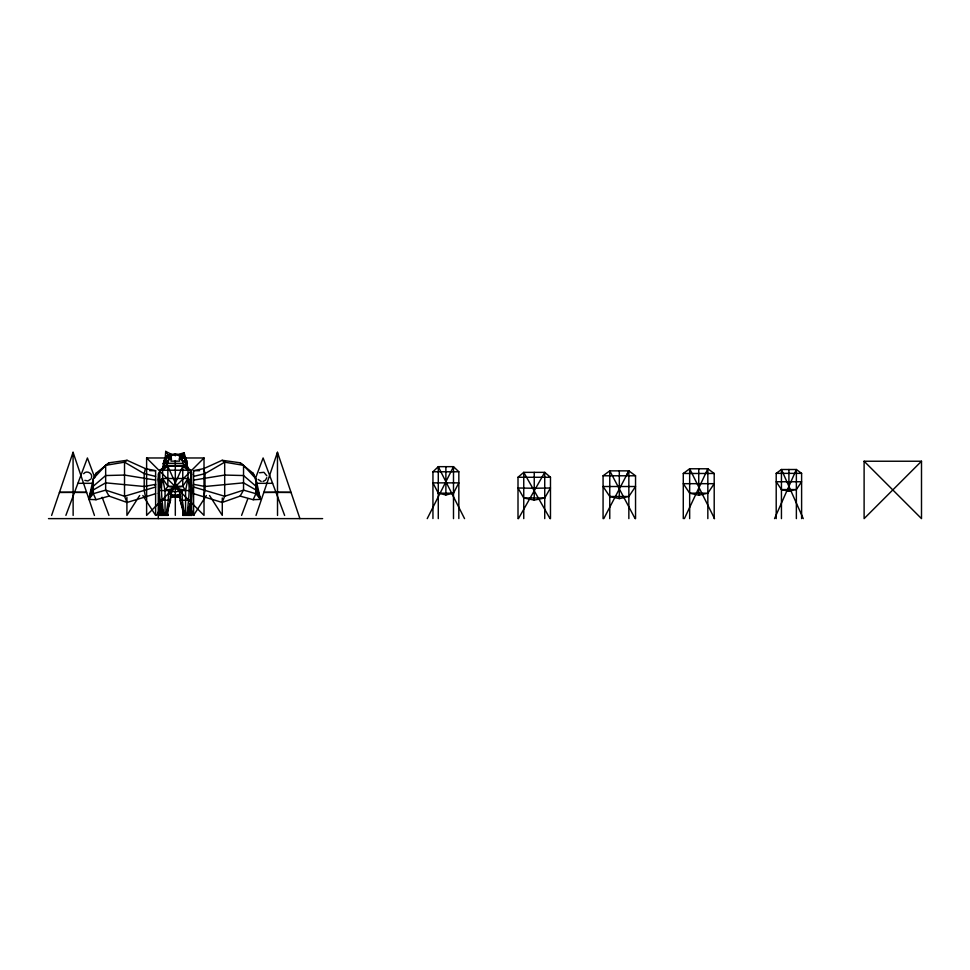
<?xml version="1.0" encoding="UTF-8"?>
<svg xmlns="http://www.w3.org/2000/svg" width="970" height="970" viewBox="0 0 970 970"><rect width="100%" height="100%" fill="white"/><g stroke="black" fill="none" stroke-linecap="round" stroke-linejoin="round"><path stroke-width="1.45" d="M190.459 513.3L191.611 515.373L191.551 472.536L190.775 470.207L184.397 465.515L182.772 466.243L167.846 466.243L162.62 470.098L162.62 478.489L167.846 486.297L175.315 487.958L179.608 490.553L180.153 500.217L183.536 513.372L182.675 515.373L191.611 515.373C189.987 505.418 192.436 494.955 191.551 484.745L190.447 483.036M170.283 494.373L182.772 466.243L188.01 470.098L188.01 478.489L182.772 486.297L175.315 487.958L171.023 490.553L170.477 500.217L167.095 513.372L167.956 515.373L159.298 515.373L160.305 511.238L159.359 492.542M188.483 515.373L187.622 513.372L191.017 500.193L191.551 490.553L190.775 480.429L188.01 478.489L162.62 478.489L159.856 480.429L159.08 483.254L159.638 487.449M187.428 467.698L186.761 460.908L185.5 457.767L182.348 454.918L181.475 459.113L184.07 465.685M171.617 454.421L165.712 451.377L165.142 459.004L163.19 463.514L163.19 469.08M171.617 459.113L169.144 459.113L164.827 463.236L166.1 458.301L168.938 455.827L175.315 454.918L181.681 455.827L184.53 458.301L188.253 468.51L182.918 463.417L164.827 463.236L162.366 468.51L167.701 463.417L169.144 459.113L168.271 454.918L165.118 457.767L163.869 460.908M165.046 515.373L165.046 490.553L162.62 478.489C159.832 490.771 163.033 503.297 163.299 515.373M184.397 465.515L166.222 465.515L159.856 470.207L158.28 479.641L159.08 485.267M163.299 510.39L160.971 515.373L161.59 511.238L160.123 499.744M190.823 478.537L191.551 474.027L190.472 478.38M203.797 496.907L204.997 490.141L204.997 473.639L203.797 468.607L222.166 460.289L240.123 462.787L243.543 465.333L255.886 478.707L260.445 499.38L253.182 499.708L240.123 496.094L222.166 502.448L193.588 493.681M179.608 490.553L191.551 490.553L188.01 478.489L185.573 490.553L185.573 515.373M190.714 488.795L191.551 484.745M145.403 468.607L144.203 473.639L144.203 490.141L145.403 496.907L127.034 502.448L109.076 496.094L96.018 499.708L88.755 499.38L93.314 478.707L96.018 473.287L109.076 462.787L127.034 460.289L145.403 468.607L155.612 470.68L155.612 515.373L142.857 495.512M183.112 515.373L183.791 512.621M164.827 463.236L166.1 458.301L165.118 457.767L163.748 467.055M183.839 515.373L184.348 513.372L182.324 500.217L181.996 490.553L175.315 487.958L165.046 490.553L167.846 486.297L167.846 466.243L166.222 465.515M91.447 477.907C93.193 473.396 86.439 469.771 83.638 473.712M91.58 489.232L88.755 499.38L93.314 493.681L105.657 490.141L124.524 496.252L155.612 487.025M95.205 476.185L96.018 473.287M162.62 478.489L159.068 490.553L159.626 500.217L162.996 513.372L162.148 515.373L163.821 513.372M266.823 477.676L265.513 480.126L263.064 481.447M51.616 515.434L73.065 452.299L94.442 515.434M256.007 515.434L277.456 452.299L299.924 518.623M65.887 515.373L87.409 457.973L94.805 477.689M241.591 515.373L247.859 498.653M255.195 479.107L263.112 457.973L284.634 515.434M165.118 457.767L164.633 459.053L167.931 454.966L175.315 453.875L182.687 454.966L186.761 460.908M222.166 502.448L224.688 496.252L224.688 462.181L222.166 460.289M160.959 515.373L162.62 511.651L162.62 515.373M774.557 518.623L796.37 469.504L801.608 473.36L801.608 518.623M253.182 499.708L255.886 493.681L255.886 478.707L253.182 473.287L240.123 462.787M170.465 495.149L172.927 489.935M684.396 518.623L707.833 468.777L714.199 473.469L714.199 518.623M169.968 499.271L171.108 496.895L180.723 496.895M165.979 466.825L167.701 463.417M156.655 515.373L160.462 507.831M427.236 518.623L453.499 466.667L458.834 471.772L458.834 518.538M453.499 493.184L458.834 482.866L432.947 482.866L438.282 493.184L445.885 494.955L453.499 493.184L438.282 493.184M159.771 515.373L162.56 510.062M603.764 518.623L628.851 470.862L635.544 475.785L635.544 518.623M626.244 475.785L628.851 470.862L609.766 470.862L603.073 475.785L603.073 518.623M159.298 515.373L160.438 513.3M159.541 515.373L162.184 510.705M171.254 494.724L170.587 495.9L179.753 496.895L180.905 499.271M518.453 518.623L544.728 472.354L550.475 477.276L550.475 518.623M240.123 496.094L243.543 490.141L243.543 465.333L224.688 462.181L204.997 473.639L193.588 476.391M535.683 488.286L518.004 487.995L523.751 497.986L534.24 500.108L544.728 497.986L550.475 487.995L532.797 488.286M179.013 459.113L181.475 459.113L185.791 463.236L184.53 458.301L185.5 457.767L185.998 459.053L184.045 452.711L182.687 454.966L178.262 454.966M139.668 495.512L126.912 515.373L126.912 497.38M206.343 495.512L193.588 515.373L193.588 470.68L203.797 468.607M628.851 496.494L635.544 486.516L603.073 486.516L609.766 496.494L619.309 498.604L628.851 496.494L609.766 496.494M707.833 493.184L714.199 483.678L683.28 483.678L689.658 493.184L698.739 495.209L707.833 493.184L689.658 493.184M796.37 489.559L801.608 481.75L776.206 481.75L781.444 489.559L788.913 491.208L796.37 489.559L781.444 489.559M165.846 457.998L167.931 454.966L172.357 454.966M90.913 478.998L87.967 480.95L84.851 480.38M182.675 515.373L184.348 513.372L180.153 500.217L191.005 500.217M179.62 457.973L204.015 457.973L146.615 515.373L146.615 457.973L171.011 457.973M921.5 461.235L864.112 518.623L864.112 461.235L921.5 461.235L921.5 518.623L864.112 461.235M432.947 518.538L432.947 471.772L438.282 466.667L453.499 466.667L453.499 518.623M518.004 518.623L518.004 477.276L523.751 472.354L544.728 472.354L544.728 518.623M163.19 463.514L164.864 462.908M127.034 460.289L124.524 462.181L105.657 465.333L93.314 478.707L93.314 493.681L96.018 499.708M109.076 462.787L105.657 465.333L105.657 490.141L109.076 496.094M683.28 518.623L683.28 473.469L689.658 468.777L707.833 468.777L707.833 518.623M776.206 518.623L776.206 473.36L781.444 469.504L796.37 469.504L796.37 518.623M259.451 472.766L263.949 472.317L266.823 475.809M179.001 454.421L184.045 452.711M145.403 496.907L155.612 493.681M179.935 494.324L175.315 495.355L170.126 494.203M155.612 484.345L144.203 486.491L105.657 482.842L93.314 489.935L88.755 499.38L93.314 486.188L105.657 475.542L124.524 475.058L155.612 480.114M154.763 485.085L155.612 484.951M193.588 480.114L224.688 475.058L243.543 475.542L255.886 486.188L260.445 499.38L255.886 493.681L243.543 490.141L224.688 496.252L193.588 487.025M170.102 496.895L179.996 495.828L179.377 494.724M168.271 454.918L172.49 454.918M179.535 454.918L182.348 454.918M168.938 455.827L171.496 455.827M179.135 455.827L181.681 455.827M149.574 470.68L155.612 470.68M193.588 470.68L199.626 470.68M432.947 471.772L458.834 471.772M683.28 473.469L714.199 473.469M776.206 473.36L801.608 473.36M603.073 475.785L635.544 475.785M518.004 477.276L550.475 477.276M77.903 483.327L92.526 483.327M256.529 483.327L272.618 483.327M167.846 486.297L182.772 486.297L185.573 490.553L175.315 487.958L168.635 490.553L168.307 500.217L166.282 513.372L166.791 515.373L167.095 513.372L162.996 513.372M171.023 490.553L159.068 490.553L159.856 480.429L160.547 484.77M523.751 497.986L544.728 497.986M159.626 500.217L170.477 500.217L166.282 513.372L167.956 515.373M159.371 504.024L161.032 504.024M191.539 504.024L189.877 504.024L189.914 515.373L189.902 510.838M160.305 511.238L163.518 511.238M187.38 511.238L190.593 511.238L191.611 515.373L190.569 511.238M183.536 513.372L187.622 513.372M48.5 518.623L322.634 518.623M159.08 474.027L158.28 473.942L158.28 518.623M193.588 484.345L204.997 486.491L243.543 482.842L255.886 489.935L260.445 499.38L257.62 489.232M158.28 493.342L159.08 493.512M172.284 491.281L175.315 491.96L179.001 491.135L178.407 489.935M155.612 476.391L144.203 473.639L124.524 462.181L124.524 496.252L127.034 502.448M261.197 481.447L258.141 479.422M187.428 463.514L185.767 462.908L185.791 466.23M146.615 457.973L204.015 515.373L204.015 457.973M177.983 494.821L179.753 496.895M184.154 461.271L185.791 463.236M209.532 495.512L222.288 515.373L222.288 497.986M165.712 451.377L167.931 454.966M550.026 518.623L523.751 472.354L523.751 518.623M187.792 509.541L191.102 515.373L187.586 508.328M635.095 518.623L609.766 470.862L609.766 518.623M187.634 508.826L191.102 515.373M464.545 518.623L438.282 466.667L438.282 518.623M190.799 509.092L193.964 515.373M714.526 518.623L689.658 468.777L689.658 518.623M803.257 518.623L781.444 469.504L781.444 518.623M167.846 466.243L179.729 493.002M188.01 511.651L189.659 515.373M102.141 497.258L108.931 515.373M253.182 473.287L253.994 476.185M190.775 480.429L191.551 483.254M185.5 457.767L186.87 463.066L186.87 468.389M187.319 515.373C187.598 503.297 190.787 490.771 188.01 478.489M166.755 511.238L167.762 515.373L167.701 508.086M190.605 492.578L191.381 496.895M277.456 452.299L277.529 515.434M175.315 466.255L175.315 460.544M73.065 452.299L73.138 515.434M788.913 469.504L788.913 491.208M698.739 468.777L698.739 495.209M628.851 470.862L628.851 518.623M619.309 470.862L619.309 498.604M534.24 472.354L534.24 500.108M445.885 466.667L445.885 494.955M190.775 515.373L190.775 470.207L159.856 470.207L159.856 484.794M188.01 508.644L188.01 515.373M185.124 514.149L185.124 515.373M182.918 509.541L182.918 515.373M182.772 466.243L182.772 486.297M182.772 506.91L182.772 515.373M179.62 454.821L179.62 461.138L171.011 461.138L171.011 454.821M175.315 453.875L175.315 455.827M175.315 465.515L175.315 515.373M159.856 499.356L159.856 515.373M159.08 472.536L159.08 515.373M73.102 492.311L59.437 492.384L86.633 492.384L73.102 492.311M277.505 492.311L263.84 492.384L291.036 492.384L277.505 492.311"/></g></svg>
